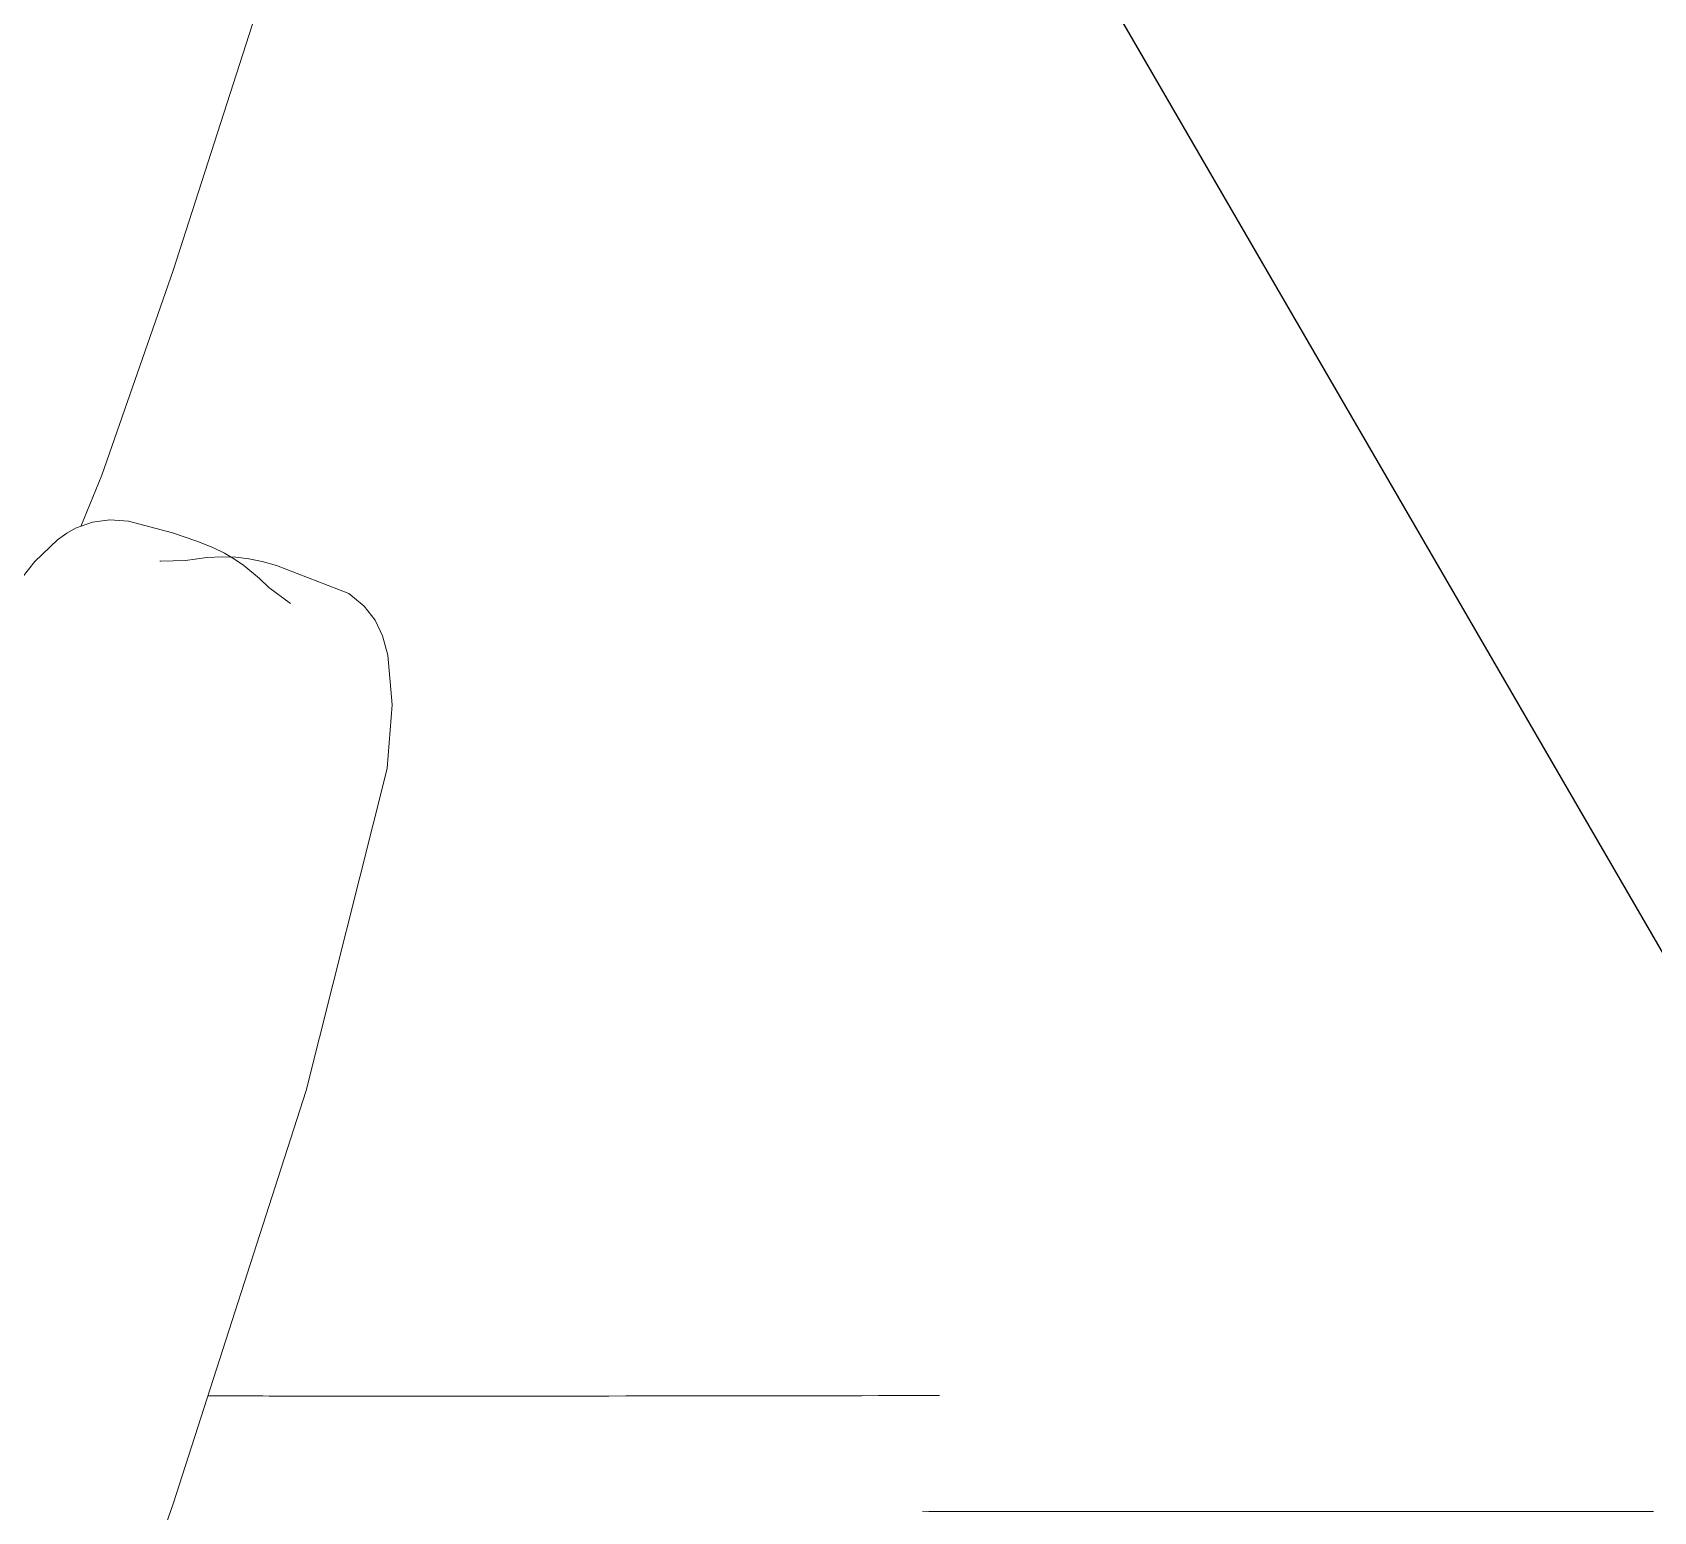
# Model space of a CAD drawing. Header units: millimetres. Extents: x 1680 to 166026, y 35966 to 91121.
# Drawn here: x 69526 to 70202, y 55771 to 56388 of the extents above; entities that cross this region are included whole.
import ezdxf

# ---------------------------------------------------------------- set-up
doc = ezdxf.new("R2010")
doc.units = ezdxf.units.MM
doc.linetypes.add('IMPORT-ACAD_ISO03W100', pattern=[762, 304.8, -457.2])
doc.layers.add('A-GENM', color=13, linetype='Continuous', lineweight=18)
doc.layers.add('G-IMPT', color=8, linetype='Continuous', lineweight=18)

# ---------------------------------------------------------------- blocks, each defined once
blk = doc.blocks.new('Furniture_Sofas-Armchairs_Fritz-Hansen_Alphabet-SofaT-Series-PL300-3 - Default-332488-mebel yerləşmə planı')
at = {"layer": 'A-GENM', "color": 253, "linetype": 'IMPORT-ACAD_ISO03W100'}
for points, knots in [([(-346.76, -549.54), (-346.74, -536.06), (-346.7, -485.1), (-346.7, -396.65), (-346.84, -284.2), (-347.08, -171.75), (-347.42, -59.3), (-347.7, 15.66), (-347.85, 53.14)], [0.404482, 0.404482, 0.404482, 0.404482, 0.4444444, 0.5555556, 0.6666667, 0.7777778, 0.8888889, 1, 1, 1, 1]), ([(-298.55, 52.96), (-298.56, 15.49), (-298.58, -59.45), (-298.63, -171.85), (-298.66, -284.26), (-298.68, -415.43), (-298.67, -509.14), (-298.66, -565.37)], [0, 0, 0, 0, 0.1111111, 0.2222222, 0.3333333, 0.4444444, 0.6111939, 0.6111939, 0.6111939, 0.6111939])]:
    blk.add_open_spline(points, degree=3, knots=knots, dxfattribs=at)
at = {"layer": 'G-IMPT', "flags": 128}
for points in [[(-694.83, -569.82), (-694.75, -569.35), (-695.01, -559.04), (-695.62, -555.08), (-696.25, -550.23), (-696.63, -543.59), (-696.42, -538.04), (-695.75, -532.67), (-694.63, -527.17), (-692.99, -521.14), (-681.26, -491.04), (-676.02, -484.55), (-670.23, -480.05), (-663.64, -476.91), (-655.59, -474.67), (-634.84, -472.92), (-608.48, -475.05), (-607.24, -475.23)], [(-709.29, -602.69), (-730.68, -593.91), (-816.01, -564.22), (-988.33, -508.79), (-1121.48, -475.23)], [(-142.84, -625.87), (-163.48, -615.65), (-216.45, -593.91), (-301.78, -564.22), (-474.09, -508.79), (-607.24, -475.23)], [(-660.24, -645.6), (-681.3, -632.46), (-694.62, -621.96), (-703.62, -612.49), (-706.4, -608.6), (-708.47, -604.95), (-711.03, -597.89), (-711.95, -590.67), (-711.41, -582.86), (-706.53, -564.51), (-703.15, -554.41), (-700.47, -547.72), (-698.08, -542.84), (-695.63, -538.65), (-692.99, -534.83), (-687.51, -528.29), (-683.84, -524.41), (-677.18, -515.3)]]:
    blk.add_lwpolyline(points, dxfattribs=at)

msp = doc.modelspace()

# ---------------------------------------------------------------- linework, layer by layer
at = {"ltscale": 20}
msp.add_line((58206.66, 76694.97), (81825.77, 35966.45), dxfattribs=at)

# ---------------------------------------------------------------- block references
at = {"layer": 'A-GENM', "color": 253, "linetype": 'IMPORT-ACAD_ISO03W100', "rotation": 270.0000000000002}
msp.add_blockref('Furniture_Sofas-Armchairs_Fritz-Hansen_Alphabet-SofaT-Series-PL300-3 - Default-332488-mebel yerləşmə planı', (70149.09, 55472.4), dxfattribs=at)

doc.saveas('drawing.dxf')
